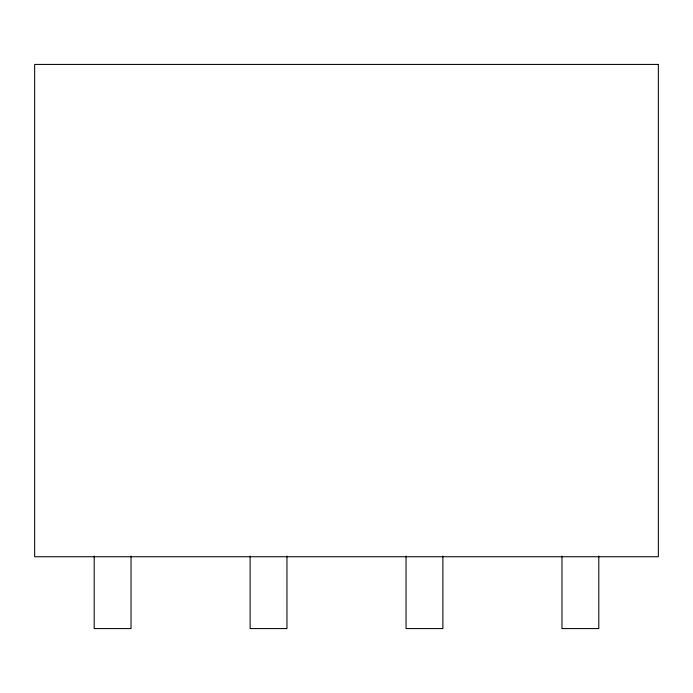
<?xml version="1.0" encoding="UTF-8"?>
<svg xmlns="http://www.w3.org/2000/svg" width="693" height="693" viewBox="0 0 693 693"><rect width="100%" height="100%" fill="white"/><g stroke="black" fill="none" stroke-linecap="round" stroke-linejoin="round"><path stroke-width="1.04" d="M598.804 556.011L598.804 628.577L561.971 628.577L561.971 556.011M442.879 556.011L442.879 628.577L406.046 628.577L406.046 556.011M286.954 556.011L286.954 628.577L250.121 628.577L250.121 556.011M131.029 556.011L131.029 628.577L94.196 628.577L94.196 556.011M658.35 64.423L34.65 64.423L34.65 556.756L658.35 556.756L658.35 64.423"/></g></svg>
